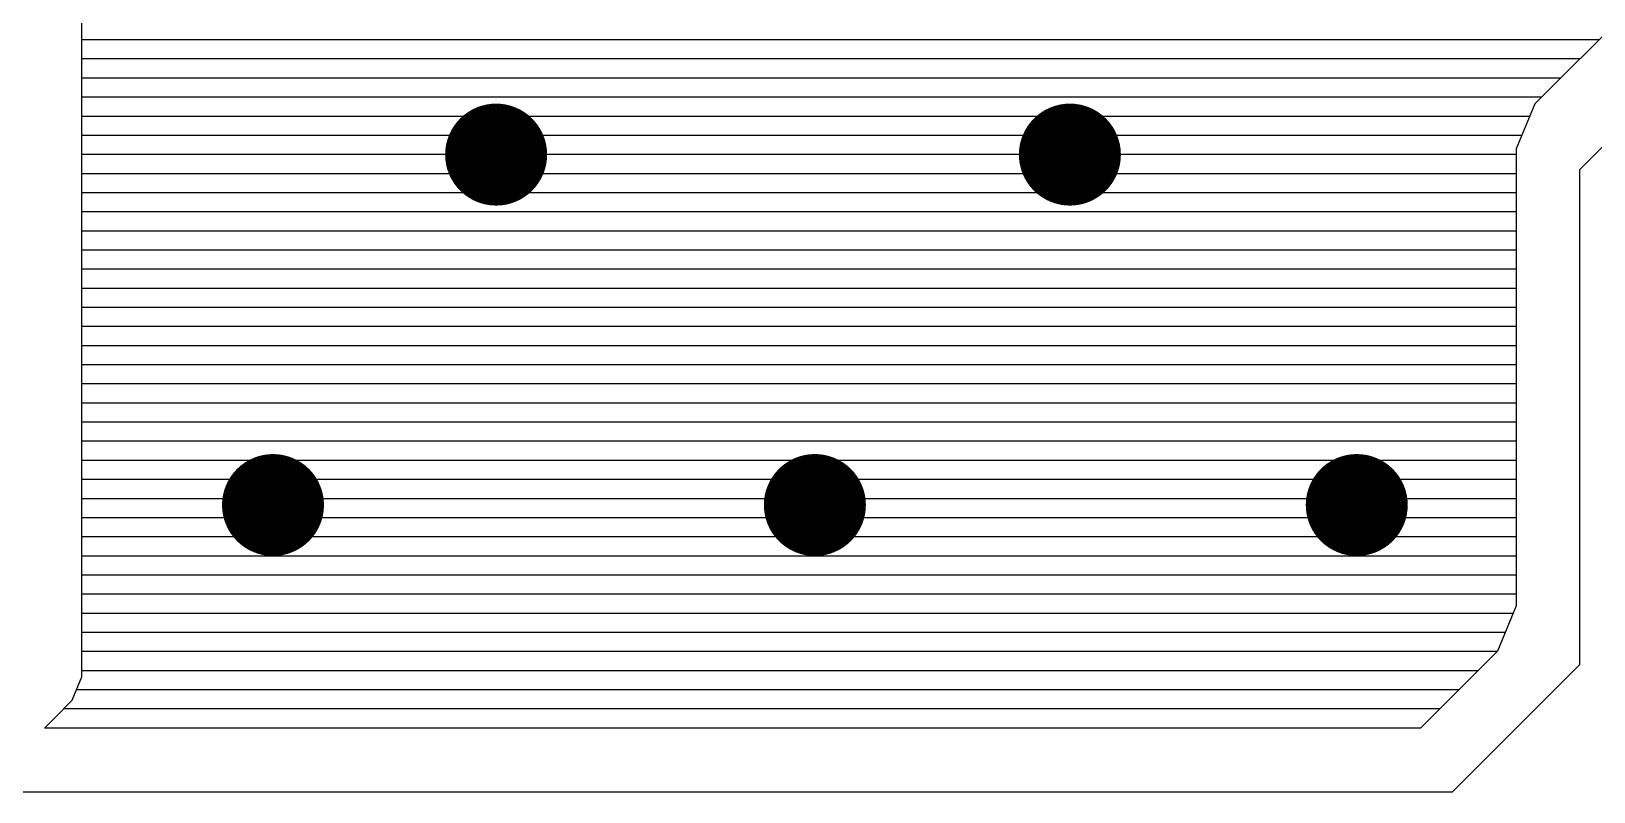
# Model space of a CAD drawing. Extents: x 295 to 953, y 10 to 290.
# Drawn here: x 787.81 to 822.05, y 143.46 to 160.13 of the extents above; entities that cross this region are included whole.
import ezdxf

# ---------------------------------------------------------------- set-up
doc = ezdxf.new("R2010")
doc.units = 0
doc.header["$LTSCALE"] = 5
doc.header["$MEASUREMENT"] = 0
doc.layers.get('0').update_dxf_attribs({"linetype": 'CONTINUOUS', "lineweight": 25})
doc.layers.add('DV-DPO-A6_BOT', color=7, linetype='CONTINUOUS')

msp = doc.modelspace()

# ---------------------------------------------------------------- linework, layer by layer
at = {"const_width": 1.118}
for points in [[(798.553, 157.43, -1), (797.435, 157.43, -1)], [(811.126, 157.43, -1), (810.008, 157.43, -1)], [(793.663, 149.747, -1), (792.546, 149.747, -1)], [(805.538, 149.747, -1), (804.42, 149.747, -1)], [(817.412, 149.747, -1), (816.295, 149.747, -1)]]:
    msp.add_lwpolyline(points, format="xyb", close=True, dxfattribs=at)
at = {"layer": 'DV-DPO-A6_BOT'}
for p, q in [((788.913, 146.534), (788.913, 168.846)), ((822.732, 160.515), (820.759, 158.542)), ((822.162, 159.945), (788.913, 159.945)), ((821.743, 159.526), (788.913, 159.526)), ((821.324, 159.107), (788.913, 159.107)), ((821.743, 157.106), (823.838, 159.201)), ((820.905, 158.687), (788.913, 158.687)), ((820.759, 158.542), (820.346, 157.553)), ((820.648, 158.268), (788.913, 158.268)), ((820.474, 157.849), (788.913, 157.849)), ((820.346, 157.553), (820.346, 147.534)), ((820.346, 157.43), (788.913, 157.43)), ((820.346, 157.011), (788.913, 157.011)), ((821.743, 146.254), (821.743, 157.106)), ((820.346, 156.592), (788.913, 156.592)), ((820.346, 156.173), (788.913, 156.173)), ((820.346, 155.754), (788.913, 155.754)), ((820.346, 155.335), (788.913, 155.335)), ((820.346, 154.916), (788.913, 154.916)), ((820.346, 154.496), (788.913, 154.496)), ((820.346, 154.077), (788.913, 154.077)), ((820.346, 153.658), (788.913, 153.658)), ((820.346, 153.239), (788.913, 153.239)), ((820.346, 152.82), (788.913, 152.82)), ((820.346, 152.401), (788.913, 152.401)), ((820.346, 151.982), (788.913, 151.982)), ((820.346, 151.563), (788.913, 151.563)), ((820.346, 151.144), (788.913, 151.144)), ((820.346, 150.725), (788.913, 150.725)), ((820.346, 150.305), (788.913, 150.305)), ((820.346, 149.886), (788.913, 149.886)), ((820.346, 149.467), (788.913, 149.467)), ((820.346, 149.048), (788.913, 149.048)), ((820.346, 148.629), (788.913, 148.629)), ((820.346, 148.21), (788.913, 148.21)), ((820.346, 147.791), (788.913, 147.791)), ((820.284, 147.372), (788.913, 147.372)), ((820.346, 147.534), (819.938, 146.545)), ((820.111, 146.953), (788.913, 146.953)), ((819.927, 146.534), (788.913, 146.534)), ((788.913, 145.98), (788.913, 146.534)), ((819.938, 146.545), (818.25, 144.857)), ((818.949, 143.46), (821.743, 146.254)), ((788.701, 145.466), (788.913, 145.98)), ((819.508, 146.114), (788.913, 146.114)), ((819.089, 145.695), (788.802, 145.695)), ((788.31, 145.069), (788.701, 145.466)), ((818.669, 145.276), (788.517, 145.276)), ((788.098, 144.857), (788.31, 145.069)), ((818.25, 144.857), (788.098, 144.857)), ((818.25, 144.857), (788.098, 144.857)), ((787.516, 143.46), (818.949, 143.46))]:
    msp.add_line(p, q, dxfattribs=at)

doc.saveas('drawing.dxf')
